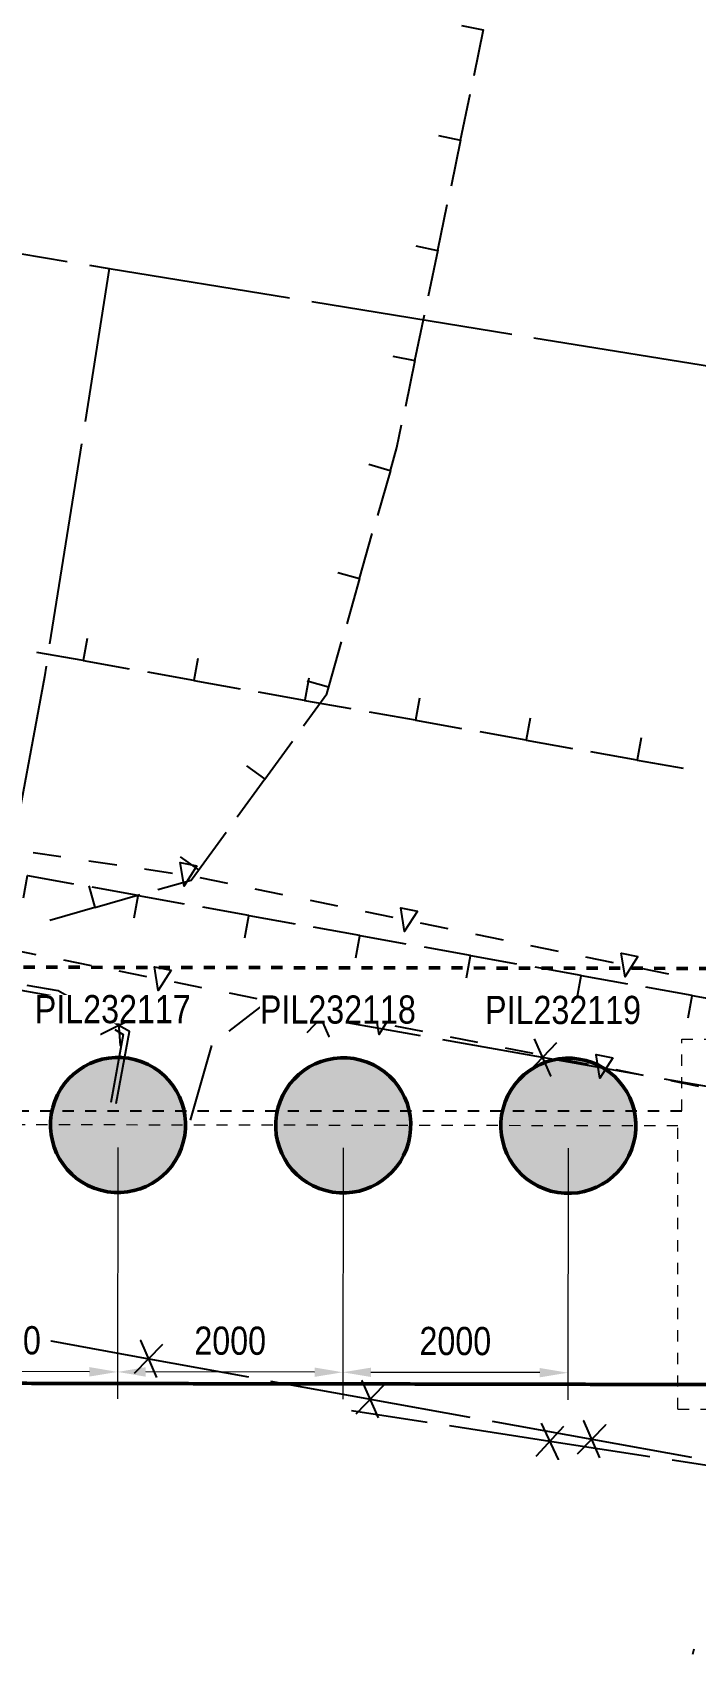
# Model space of a CAD drawing. Header units: metres. Extents: x -1160 to -1077, y 3 to 562.
# Drawn here: x -1107.25 to -1101.36, y 503.77 to 518.18 of the extents above; entities that cross this region are included whole.
import ezdxf

# ---------------------------------------------------------------- set-up
doc = ezdxf.new("R2010")
doc.units = ezdxf.units.M
for name, pattern in [('ControlLine', [0.02, 0.0125, -0.0025, 0.0025, -0.0025]), ('JacobsCenter', [0.015, 0.009, -0.0015, 0.003, -0.0015]), ('JacobsDash', [0.0045, 0.003, -0.0015]), ('JacobsGridLine', [0.0145, 0.01, -0.001, 0.0025, -0.001])]:
    doc.linetypes.add(name, pattern=pattern)
doc.layers.get('Defpoints').update_dxf_attribs({"color": 41})
for name, color, linetype, lineweight in [('A-ANNO-DIMS', 7, 'Continuous', 9), ('A-DETL', 7, 'Continuous', 13), ('A-GENM', 7, 'Continuous', 35), ('S-FNDN', 7, 'Continuous', 50), ('S-FNDN-IDEN', 7, 'Continuous', 18), ('S-GRID', 7, 'Continuous', 9)]:
    doc.layers.add(name, color=color, linetype=linetype, lineweight=lineweight)
doc.styles.add('Arial Narrow_1', font='ARIALN.TTF', dxfattribs={"height": 0.25})
doc.dimstyles.new('Dimension_Standard_O__mm_', dxfattribs={"dimscale": 0.3048, "dimtxt": 0.255858, "dimasz": 0.82021, "dimexe": 0.787402, "dimexo": 0.492126, "dimgap": 0.492126, "dimtad": 1, "dimdec": 0, "dimlfac": 1000, "dimzin": 0, "dimdsep": 46, "dimtxsty": 'Arial Narrow_1', "dimsah": 1, "dimcen": 0.09, "dimaunit": 1, "dimadec": 4, "dimazin": 0, "dimtfac": 1, "dimtdec": 4, "dimtix": 1, "dimtmove": 0, "dimatfit": 3, "dimfxl": 1, "dimtvp": 1, "dimtfill": 1, "dimtolj": 1, "dimtzin": 0, "dimlwd": 18, "dimlwe": 18, "dimarcsym": 2})

# ---------------------------------------------------------------- blocks, each defined once
blk = doc.blocks.new('T2DPAA-T2D-PWA-SU-M2D-000003_250_dwg-40806560-DRG-2873041 - PILE LAYOUT')
at = {"color": 151, "lineweight": 25, "true_color": 0xa3b9ff}
for p, q in [((-200.085, 1070.298), (-199.917, 1068.506)), ((-199.882, 1068.13), (-199.722, 1066.515)), ((-201.449, 1067.969), (-203.24, 1067.786)), ((-199.703, 1066.316), (-199.526, 1064.525)), ((-199.506, 1064.326), (-199.329, 1062.535))]:
    blk.add_line(p, q, dxfattribs=at)
at = {"color": 41, "lineweight": 25, "true_color": 0xffd0a3}
for p, q in [((-203.307, 1067.46), (-203.273, 1067.045)), ((-205.4, 1066.796), (-205.186, 1066.438)), ((-205.198, 1066.451), (-205.231, 1066.866)), ((-203.225, 1066.463), (-203.191, 1066.048)), ((-205.117, 1065.454), (-205.15, 1065.87)), ((-203.909, 1065.63), (-203.52, 1065.48)), ((-203.143, 1065.467), (-203.108, 1065.052)), ((-199.974, 1065.296), (-199.558, 1065.319)), ((-198.975, 1065.352), (-198.559, 1065.375)), ((-197.977, 1065.407), (-197.561, 1065.43)), ((-201.972, 1065.274), (-201.556, 1065.267)), ((-205.036, 1064.458), (-205.069, 1064.873)), ((-203.06, 1064.47), (-203.026, 1064.055)), ((-204.955, 1063.461), (-204.988, 1063.876)), ((-202.978, 1063.474), (-202.944, 1063.058)), ((-204.874, 1062.464), (-204.907, 1062.88)), ((-202.896, 1062.477), (-202.861, 1062.062)), ((-204.793, 1061.468), (-204.826, 1061.883))]:
    blk.add_line(p, q, dxfattribs=at)
at = {"color": 21, "lineweight": 25, "true_color": 0xdea3a3}
for p, q in [((-205.939, 1067.191), (-205.955, 1067.44)), ((-205.042, 1067.202), (-205.07, 1067.451)), ((-205.907, 1066.692), (-205.923, 1066.941)), ((-204.986, 1066.705), (-205.014, 1066.954)), ((-204.93, 1066.208), (-204.958, 1066.457)), ((-205.875, 1066.193), (-205.891, 1066.442)), ((-205.844, 1065.694), (-205.859, 1065.943)), ((-204.891, 1065.71), (-204.906, 1065.96)), ((-206.318, 1065.48), (-207.007, 1065.493)), ((-205.812, 1065.195), (-205.828, 1065.444)), ((-204.863, 1065.211), (-204.877, 1065.461)), ((-205.78, 1064.696), (-205.796, 1064.945)), ((-204.834, 1064.712), (-204.848, 1064.961)), ((-205.748, 1064.197), (-205.764, 1064.446)), ((-204.806, 1064.213), (-204.82, 1064.462)), ((-205.716, 1063.698), (-205.732, 1063.947)), ((-204.777, 1063.713), (-204.791, 1063.963)), ((-209.063, 1062.767), (-209.135, 1063.443)), ((-205.685, 1063.199), (-205.701, 1063.448)), ((-204.748, 1063.214), (-204.763, 1063.464)), ((-205.653, 1062.7), (-205.669, 1062.949)), ((-204.72, 1062.715), (-204.734, 1062.965)), ((-205.621, 1062.201), (-205.637, 1062.45)), ((-204.691, 1062.216), (-204.706, 1062.466)), ((-205.589, 1061.702), (-205.605, 1061.951)), ((-204.663, 1061.717), (-204.677, 1061.966)), ((-205.558, 1061.203), (-205.573, 1061.452))]:
    blk.add_line(p, q, dxfattribs=at)
at = {"color": 253, "lineweight": 25, "true_color": 0xa3d0a3}
blk.add_line((-210.399, 1059.961), (-210.449, 1059.961), dxfattribs=at)
at = {"color": 21, "lineweight": 25, "true_color": 0xdea3a3, "flags": 128}
for points in [[(-206.366, 1068.322), (-206.292, 1067.426), (-206.251, 1066.926), (-206.352, 1066.54)], [(-207.032, 1066.165), (-206.386, 1066.215), (-206.358, 1066.321), (-206.2, 1066.921), (-206.223, 1067.199)], [(-206.238, 1066.185), (-206.475, 1066.454), (-206.477, 1066.456)], [(-206.402, 1066.347), (-206.425, 1066.262), (-207.036, 1066.214)], [(-206.187, 1066.38), (-206.526, 1066.263), (-206.528, 1066.261)], [(-209.221, 1066.201), (-209.15, 1065.304), (-209.079, 1064.406)], [(-209.307, 1065.392), (-208.995, 1065.217), (-208.993, 1065.215)], [(-209.292, 1065.191), (-209.011, 1065.413), (-209.008, 1065.416)], [(-205.758, 1063.707), (-205.834, 1064.603), (-205.881, 1065.155), (-206.157, 1065.364)], [(-205.676, 1064.516), (-205.989, 1064.689), (-205.992, 1064.691)], [(-205.693, 1064.716), (-205.973, 1064.493), (-205.975, 1064.49)], [(-209.064, 1064.207), (-208.995, 1063.34), (-208.993, 1063.31), (-208.919, 1062.413)], [(-205.589, 1061.714), (-205.665, 1062.611), (-205.741, 1063.507)], [(-209.15, 1063.398), (-208.838, 1063.224), (-208.835, 1063.222)], [(-209.134, 1063.197), (-208.854, 1063.42), (-208.851, 1063.423)], [(-205.524, 1062.724), (-205.804, 1062.5), (-205.806, 1062.497)], [(-208.849, 1060.778), (-208.945, 1061.673), (-209.041, 1062.568)], [(-205.507, 1062.523), (-205.82, 1062.696), (-205.823, 1062.698)], [(-208.903, 1062.214), (-208.829, 1061.317), (-208.756, 1060.42)], [(-208.785, 1061.589), (-209.102, 1061.755), (-209.105, 1061.757)], [(-208.807, 1061.789), (-209.081, 1061.559), (-209.083, 1061.557)], [(-208.971, 1061.204), (-208.69, 1061.427), (-208.688, 1061.429)], [(-205.42, 1059.721), (-205.496, 1060.618), (-205.572, 1061.514)], [(-208.987, 1061.405), (-208.674, 1061.23), (-208.672, 1061.228)], [(-208.635, 1058.79), (-208.731, 1059.684), (-208.827, 1060.579)]]:
    blk.add_lwpolyline(points, dxfattribs=at)
at = {"color": 151, "lineweight": 25, "true_color": 0xa3b9ff, "flags": 128}
for points in [[(-199.898, 1068.307), (-199.882, 1068.13), (-201.25, 1067.989)], [(-203.439, 1067.765), (-203.533, 1067.756), (-205.233, 1067.625)]]:
    blk.add_lwpolyline(points, dxfattribs=at)
at = {"color": 41, "lineweight": 25, "true_color": 0xffd0a3, "flags": 128}
for points in [[(-203.108, 1067.476), (-203.306, 1067.46), (-203.307, 1067.46), (-203.342, 1067.875)], [(-205.478, 1067.431), (-205.28, 1067.448), (-205.279, 1067.448), (-205.245, 1067.032)], [(-205.228, 1066.898), (-205.398, 1066.796), (-205.4, 1066.796), (-205.613, 1067.154)], [(-203.026, 1066.48), (-203.224, 1066.463), (-203.225, 1066.463), (-203.259, 1066.879)], [(-205.397, 1066.435), (-205.199, 1066.451), (-205.198, 1066.451), (-205.164, 1066.036)], [(-205.101, 1066.295), (-204.944, 1066.031), (-204.842, 1065.991), (-204.453, 1065.841)], [(-204.769, 1066.178), (-204.841, 1065.993), (-204.842, 1065.991)], [(-202.943, 1065.483), (-203.141, 1065.467), (-203.143, 1065.467), (-203.177, 1065.882)], [(-203.837, 1065.817), (-203.908, 1065.632), (-203.909, 1065.63), (-204.298, 1065.781)], [(-197.988, 1065.607), (-197.977, 1065.409), (-197.977, 1065.407), (-198.393, 1065.384)], [(-196.99, 1065.662), (-196.979, 1065.464), (-196.979, 1065.463), (-197.395, 1065.44)], [(-205.316, 1065.438), (-205.118, 1065.454), (-205.117, 1065.454), (-205.083, 1065.039)], [(-202.969, 1065.491), (-202.972, 1065.293), (-202.972, 1065.291)], [(-201.969, 1065.474), (-201.972, 1065.275), (-201.972, 1065.274), (-202.389, 1065.281)], [(-200.969, 1065.456), (-200.973, 1065.258), (-200.973, 1065.256), (-201.389, 1065.264)], [(-199.985, 1065.496), (-199.974, 1065.298), (-199.974, 1065.296), (-200.39, 1065.273)], [(-198.987, 1065.551), (-198.976, 1065.353), (-198.975, 1065.352), (-199.391, 1065.329)], [(-203.365, 1065.42), (-203.036, 1065.293), (-202.972, 1065.291), (-202.556, 1065.284)], [(-200.973, 1065.256), (-200.76, 1065.253), (-200.556, 1065.264)], [(-202.861, 1064.487), (-203.059, 1064.47), (-203.06, 1064.47), (-203.095, 1064.885)], [(-205.235, 1064.441), (-205.037, 1064.458), (-205.036, 1064.458), (-205.002, 1064.042)], [(-202.779, 1063.49), (-202.976, 1063.474), (-202.978, 1063.474), (-203.012, 1063.889)], [(-205.154, 1063.445), (-204.956, 1063.461), (-204.955, 1063.461), (-204.921, 1063.046)], [(-202.696, 1062.494), (-202.894, 1062.477), (-202.896, 1062.477), (-202.93, 1062.892)], [(-205.073, 1062.448), (-204.875, 1062.464), (-204.874, 1062.464), (-204.84, 1062.049)], [(-204.992, 1061.451), (-204.794, 1061.468), (-204.793, 1061.468), (-204.759, 1061.052)]]:
    blk.add_lwpolyline(points, dxfattribs=at)
at = {"color": 21, "lineweight": 25, "true_color": 0xdea3a3, "flags": 128}
for points in [[(-204.809, 1066.015), (-205.011, 1066.079), (-205.013, 1066.079), (-204.819, 1066.165), (-204.817, 1066.165)], [(-205.763, 1065.999), (-205.966, 1066.062), (-205.967, 1066.062), (-205.774, 1066.149), (-205.772, 1066.149)], [(-205.636, 1064.003), (-205.839, 1064.066), (-205.84, 1064.066), (-205.647, 1064.153), (-205.645, 1064.153)], [(-204.694, 1064.019), (-204.897, 1064.082), (-204.898, 1064.082), (-204.704, 1064.168), (-204.703, 1064.168)], [(-205.509, 1062.007), (-205.711, 1062.07), (-205.713, 1062.07), (-205.52, 1062.157), (-205.518, 1062.157)], [(-204.58, 1062.022), (-204.782, 1062.086), (-204.784, 1062.085), (-204.59, 1062.172), (-204.589, 1062.172)]]:
    blk.add_lwpolyline(points, close=True, dxfattribs=at)
blk = doc.blocks.new('T2DPAA-T2D-PWA-SU-M2D-000001_ExistingUtilities_rvt-1-DRG-2873041 - PILE LAYOUT')
at = {"color": 254, "lineweight": 25, "true_color": 0xd0d0d0, "rotation": 75.11694444444437}
blk.add_blockref('T2DPAA-T2D-PWA-SU-M2D-000003_250_dwg-40806560-DRG-2873041 - PILE LAYOUT', (-22.928, 434.912), dxfattribs=at)
blk = doc.blocks.new('Top of Pavement - RL A - Top of Pavement - RL A-68818558-DRG-2873041 - PILE LAYOUT')
at = {"layer": 'A-GENM', "color": 252, "lineweight": 50, "true_color": 0x888888}
blk.add_open_spline([(108.995, -15.767), (108.947, -15.586), (108.844, -15.193), (108.684, -14.589), (108.517, -13.955), (108.349, -13.32), (108.182, -12.686), (108.043, -12.158), (107.931, -11.735), (107.847, -11.418), (107.764, -11.101), (107.652, -10.678), (107.513, -10.149), (107.345, -9.515), (107.178, -8.881), (107.011, -8.247), (106.843, -7.612), (106.704, -7.084), (106.592, -6.661), (106.508, -6.344), (106.425, -6.027), (106.341, -5.71), (106.257, -5.392), (106.146, -4.97), (106.006, -4.441), (105.839, -3.807), (105.672, -3.173), (105.504, -2.538), (105.365, -2.01), (105.253, -1.587), (105.169, -1.27), (105.086, -0.953), (104.974, -0.53), (104.835, -0.001), (104.667, 0.633), (104.5, 1.267), (104.333, 1.901), (104.165, 2.535), (103.998, 3.169), (103.831, 3.803), (103.663, 4.437), (103.496, 5.072), (103.329, 5.706), (103.189, 6.234), (103.078, 6.657), (102.994, 6.974), (102.91, 7.291), (102.799, 7.714), (102.659, 8.242), (102.492, 8.876), (102.325, 9.51), (102.157, 10.145), (102.018, 10.673), (101.906, 11.096), (101.823, 11.413), (101.739, 11.73), (101.655, 12.047), (101.572, 12.364), (101.488, 12.681), (101.404, 12.998), (101.293, 13.421), (101.153, 13.949), (100.986, 14.584), (100.819, 15.218), (100.651, 15.852), (100.484, 16.486), (100.345, 17.014), (100.233, 17.437), (100.122, 17.86), (99.982, 18.388), (99.815, 19.023), (99.592, 19.868), (99.369, 20.714), (99.145, 21.559), (98.978, 22.193), (98.811, 22.827), (98.588, 23.673), (98.365, 24.518), (98.141, 25.364), (97.974, 25.998), (97.835, 26.527), (97.723, 26.949), (97.639, 27.266), (97.556, 27.583), (97.444, 28.006), (97.305, 28.535), (97.137, 29.169), (96.97, 29.803), (96.803, 30.437), (96.663, 30.965), (96.552, 31.388), (96.468, 31.705), (96.384, 32.022), (96.301, 32.339), (96.217, 32.656), (96.133, 32.974), (96.05, 33.291), (95.938, 33.713), (95.799, 34.242), (95.632, 34.876), (95.464, 35.51), (95.297, 36.144), (95.157, 36.673), (95.046, 37.095), (94.962, 37.412), (94.879, 37.729), (94.767, 38.152), (94.628, 38.68), (94.46, 39.315), (94.321, 39.843), (94.209, 40.266), (94.098, 40.688), (94.011, 41.017), (93.952, 41.24), (93.949, 41.252)], degree=3, knots=[-0.7357191, -0.7357191, -0.7357191, -0.7357191, -0.7318182, -0.7272727, -0.7227273, -0.7181818, -0.7136364, -0.7090909, -0.7068182, -0.7045455, -0.7022727, -0.7, -0.6954545, -0.6909091, -0.6863636, -0.6818182, -0.6772727, -0.6727273, -0.6704545, -0.6681818, -0.6659091, -0.6636364, -0.6613636, -0.6590909, -0.6545455, -0.65, -0.6454545, -0.6409091, -0.6363636, -0.6340909, -0.6318182, -0.6295455, -0.6272727, -0.6227273, -0.6181818, -0.6136364, -0.6090909, -0.6045455, -0.6, -0.5954545, -0.5909091, -0.5863636, -0.5818182, -0.5772727, -0.575, -0.5727273, -0.5704545, -0.5681818, -0.5636364, -0.5590909, -0.5545455, -0.55, -0.5454545, -0.5431818, -0.5409091, -0.5386364, -0.5363636, -0.5340909, -0.5318182, -0.5295455, -0.5272727, -0.5227273, -0.5181818, -0.5136364, -0.5090909, -0.5045455, -0.5, -0.4977273, -0.4954545, -0.4909091, -0.4863636, -0.4818182, -0.4727273, -0.4681818, -0.4636364, -0.4590909, -0.4545455, -0.4454545, -0.4409091, -0.4363636, -0.4318182, -0.4295455, -0.4272727, -0.425, -0.4227273, -0.4181818, -0.4136364, -0.4090909, -0.4045455, -0.4, -0.3977273, -0.3954545, -0.3931818, -0.3909091, -0.3886364, -0.3863636, -0.3840909, -0.3818182, -0.3772727, -0.3727273, -0.3681818, -0.3636364, -0.3590909, -0.3568182, -0.3545455, -0.3522727, -0.35, -0.3454545, -0.3409091, -0.3363636, -0.3340909, -0.3318182, -0.3272727, -0.3270213, -0.3270213, -0.3270213, -0.3270213], dxfattribs=at)
blk = doc.blocks.new('T2DPAA-T2D-C3S-RS-M3D-100334_rvt-1-DRG-2873041 - PILE LAYOUT')
at = {"layer": 'A-DETL', "color": 111, "linetype": 'ControlLine', "lineweight": 50, "true_color": 0x9eeace}
blk.add_line((-1090.824, 509.847), (-1149.795, 509.952), dxfattribs=at)
at = {"layer": 'A-GENM', "color": 252, "lineweight": 50, "true_color": 0x888888, "rotation": 75.11694444444437}
blk.add_blockref('Top of Pavement - RL A - Top of Pavement - RL A-68818558-DRG-2873041 - PILE LAYOUT', (-1134.058, 404.862), dxfattribs=at)
blk = doc.blocks.new('01_SFO_FRP_Pile_CastInPlace_CS_BR08 - CAST-IN-PLACE PILE - 1200-8661146-DRG-2873041 - PILE LAYOUT')
at = {"layer": 'S-FNDN', "linetype": 'JacobsDash', "lineweight": 18, "true_color": 0xc0c0c0}
blk.add_hatch(color=9, dxfattribs=at).paths.add_polyline_path([(-0.576, -0.169), (-0.546, -0.249), (-0.505, -0.324), (-0.453, -0.393), (-0.393, -0.453), (-0.324, -0.505), (-0.249, -0.546), (-0.169, -0.576), (-0.085, -0.594), (0, -0.6), (0.085, -0.594), (0.169, -0.576), (0.249, -0.546), (0.324, -0.505), (0.398, -0.449), (0.458, -0.387), (0.505, -0.324), (0.546, -0.249), (0.576, -0.169), (0.594, -0.085), (0.6, 0), (0.594, 0.085), (0.576, 0.169), (0.546, 0.249), (0.505, 0.324), (0.453, 0.393), (0.393, 0.453), (0.324, 0.505), (0.249, 0.546), (0.169, 0.576), (0.085, 0.594), (0, 0.6), (-0.085, 0.594), (-0.169, 0.576), (-0.249, 0.546), (-0.324, 0.505), (-0.393, 0.453), (-0.453, 0.393), (-0.505, 0.324), (-0.546, 0.249), (-0.576, 0.169), (-0.594, 0.085), (-0.6, 0), (-0.594, -0.085)])
at = {"layer": 'S-FNDN'}
for start, end in [(90, 270), (270, 90)]:
    blk.add_arc((0, 0), 0.6, start, end, dxfattribs=at)
blk = doc.blocks.new('01_SFO_FRP_Pile_CastInPlace_CS_BR08 - CAST-IN-PLACE PILE - 1200-8661166-DRG-2873041 - PILE LAYOUT')
at = {"layer": 'S-FNDN', "linetype": 'JacobsDash', "lineweight": 18, "true_color": 0xc0c0c0}
blk.add_hatch(color=9, dxfattribs=at).paths.add_polyline_path([(-0.576, -0.169), (-0.546, -0.249), (-0.505, -0.324), (-0.453, -0.393), (-0.393, -0.453), (-0.324, -0.505), (-0.249, -0.546), (-0.169, -0.576), (-0.085, -0.594), (0, -0.6), (0.085, -0.594), (0.169, -0.576), (0.249, -0.546), (0.324, -0.505), (0.393, -0.453), (0.453, -0.393), (0.505, -0.324), (0.546, -0.249), (0.576, -0.169), (0.594, -0.085), (0.6, 0), (0.594, 0.085), (0.576, 0.169), (0.546, 0.249), (0.505, 0.324), (0.453, 0.393), (0.391, 0.455), (0.324, 0.505), (0.249, 0.546), (0.169, 0.576), (0.085, 0.594), (0, 0.6), (-0.085, 0.594), (-0.169, 0.576), (-0.249, 0.546), (-0.324, 0.505), (-0.393, 0.453), (-0.453, 0.393), (-0.505, 0.324), (-0.546, 0.249), (-0.576, 0.169), (-0.594, 0.085), (-0.6, 0), (-0.594, -0.085)])
at = {"layer": 'S-FNDN'}
for start, end in [(90, 270), (270, 90)]:
    blk.add_arc((0, 0), 0.6, start, end, dxfattribs=at)
blk = doc.blocks.new('01_SFO_FRP_Pile_CastInPlace_CS_BR08 - CAST-IN-PLACE PILE - 1200-8661189-DRG-2873041 - PILE LAYOUT')
at = {"layer": 'S-FNDN', "linetype": 'JacobsDash', "lineweight": 18, "true_color": 0xc0c0c0}
blk.add_hatch(color=9, dxfattribs=at).paths.add_polyline_path([(-0.576, -0.169), (-0.546, -0.249), (-0.505, -0.324), (-0.453, -0.393), (-0.393, -0.453), (-0.324, -0.505), (-0.249, -0.546), (-0.169, -0.576), (-0.085, -0.594), (0, -0.6), (0.085, -0.594), (0.169, -0.576), (0.249, -0.546), (0.324, -0.505), (0.393, -0.453), (0.453, -0.393), (0.505, -0.324), (0.546, -0.249), (0.576, -0.169), (0.594, -0.085), (0.6, 0), (0.594, 0.085), (0.576, 0.169), (0.546, 0.249), (0.505, 0.324), (0.453, 0.393), (0.393, 0.453), (0.324, 0.505), (0.249, 0.546), (0.169, 0.576), (0.085, 0.594), (0, 0.6), (-0.085, 0.594), (-0.169, 0.576), (-0.249, 0.546), (-0.324, 0.505), (-0.393, 0.453), (-0.453, 0.393), (-0.505, 0.324), (-0.546, 0.249), (-0.576, 0.169), (-0.594, 0.085), (-0.6, 0), (-0.594, -0.085), (-0.59, -0.102)])
at = {"layer": 'S-FNDN'}
for start, end in [(90, 270), (270, 90)]:
    blk.add_arc((0, 0), 0.6, start, end, dxfattribs=at)
blk = doc.blocks.new('DIMBLOCK39-DRG-2873041 - PILE LAYOUT')
at = {"layer": 'A-ANNO-DIMS', "color": 0, "lineweight": 18, "transparency": 16777216}
for p, q in [((-1104.486, 508.271), (-1104.489, 506.038)), ((-1102.486, 508.268), (-1102.489, 506.034)), ((-1102.739, 506.275), (-1104.239, 506.277))]:
    blk.add_line(p, q, dxfattribs=at)
at = {"layer": 'A-ANNO-DIMS', "color": 0, "transparency": 16777216}
for points in [[(-1104.239, 506.319), (-1104.239, 506.236), (-1104.489, 506.278)], [(-1102.739, 506.316), (-1102.739, 506.233), (-1102.489, 506.274)]]:
    blk.add_solid(points, dxfattribs=at)
at = {"layer": 'Defpoints', "color": 0, "transparency": 16777216}
for p in [(-1104.485, 508.421), (-1102.485, 508.418), (-1104.489, 506.278)]:
    blk.add_point(p, dxfattribs=at)
at = {"layer": 'A-ANNO-DIMS', "color": 0, "lineweight": 18, "transparency": 16777216, "insert": (-1103.489, 506.554), "char_height": 0.25, "width": 0.76026, "attachment_point": 5, "rotation": 359.8981, "style": 'Arial Narrow_1', "bg_fill": 3, "box_fill_scale": 1.1, "bg_fill_color": 256, "bg_fill_true_color": 13158600, "bg_fill_transparency": 0}
blk.add_mtext('\\A1;2000', dxfattribs=at)
blk = doc.blocks.new('DIMBLOCK40-DRG-2873041 - PILE LAYOUT')
at = {"layer": 'A-ANNO-DIMS', "color": 0, "lineweight": 18, "transparency": 16777216}
for p, q in [((-1106.486, 508.275), (-1106.489, 506.041)), ((-1104.486, 508.271), (-1104.489, 506.038)), ((-1104.739, 506.278), (-1106.239, 506.281))]:
    blk.add_line(p, q, dxfattribs=at)
at = {"layer": 'A-ANNO-DIMS', "color": 0, "transparency": 16777216}
for points in [[(-1106.239, 506.323), (-1106.239, 506.239), (-1106.489, 506.281)], [(-1104.739, 506.32), (-1104.739, 506.237), (-1104.489, 506.278)]]:
    blk.add_solid(points, dxfattribs=at)
at = {"layer": 'Defpoints', "color": 0, "transparency": 16777216}
for p in [(-1106.485, 508.425), (-1104.485, 508.421), (-1106.489, 506.281)]:
    blk.add_point(p, dxfattribs=at)
at = {"layer": 'A-ANNO-DIMS', "color": 0, "lineweight": 18, "transparency": 16777216, "insert": (-1105.489, 506.557), "char_height": 0.25, "width": 0.76026, "attachment_point": 5, "rotation": 359.8981, "style": 'Arial Narrow_1', "bg_fill": 3, "box_fill_scale": 1.1, "bg_fill_color": 256, "bg_fill_true_color": 13158600, "bg_fill_transparency": 0}
blk.add_mtext('\\A1;2000', dxfattribs=at)
blk = doc.blocks.new('DIMBLOCK41-DRG-2873041 - PILE LAYOUT')
at = {"layer": 'A-ANNO-DIMS', "color": 0, "lineweight": 18, "transparency": 16777216}
for p, q in [((-1108.485, 508.278), (-1108.489, 506.045)), ((-1106.486, 508.275), (-1106.489, 506.041)), ((-1106.739, 506.282), (-1108.239, 506.285))]:
    blk.add_line(p, q, dxfattribs=at)
at = {"layer": 'A-ANNO-DIMS', "color": 0, "transparency": 16777216}
for points in [[(-1108.239, 506.326), (-1108.239, 506.243), (-1108.489, 506.285)], [(-1106.739, 506.324), (-1106.739, 506.24), (-1106.489, 506.281)]]:
    blk.add_solid(points, dxfattribs=at)
at = {"layer": 'Defpoints', "color": 0, "transparency": 16777216}
for p in [(-1108.485, 508.428), (-1106.485, 508.425), (-1108.489, 506.285)]:
    blk.add_point(p, dxfattribs=at)
at = {"layer": 'A-ANNO-DIMS', "color": 0, "lineweight": 18, "transparency": 16777216, "insert": (-1107.489, 506.561), "char_height": 0.25, "width": 0.76026, "attachment_point": 5, "rotation": 359.8981, "style": 'Arial Narrow_1', "bg_fill": 3, "box_fill_scale": 1.1, "bg_fill_color": 256, "bg_fill_true_color": 13158600, "bg_fill_transparency": 0}
blk.add_mtext('\\A1;2000', dxfattribs=at)

msp = doc.modelspace()

# ---------------------------------------------------------------- linework, layer by layer
at = {"layer": 'A-DETL', "linetype": 'JacobsCenter', "lineweight": 18}
for p, q in [((-1101.4783, 508.6003), (-1101.4783, 509.2377)), ((-1101.4783, 509.2377), (-1098.9783, 509.2377)), ((-1101.5114, 505.9506), (-1101.5114, 508.4654)), ((-1101.5114, 505.9506), (-1099.1114, 505.9506))]:
    msp.add_line(p, q, dxfattribs=at)
at = {"layer": 'A-DETL', "linetype": 'JacobsCenter', "lineweight": 25}
msp.add_line((-1111.3782, 508.6003), (-1101.4783, 508.6003), dxfattribs=at)
at = {"layer": 'S-GRID', "linetype": 'JacobsGridLine', "lineweight": 18}
msp.add_line((-1101.5114, 508.466), (-1111.4179, 508.4836), dxfattribs=at)

# ---------------------------------------------------------------- block references
at = {"lineweight": 5}
for name in ['T2DPAA-T2D-C3S-RS-M3D-100334_rvt-1-DRG-2873041 - PILE LAYOUT', 'T2DPAA-T2D-PWA-SU-M2D-000001_ExistingUtilities_rvt-1-DRG-2873041 - PILE LAYOUT']:
    msp.add_blockref(name, (0, 0), dxfattribs=at)
at = {"layer": 'S-FNDN', "rotation": 75.11694444444437}
for name, p in [('01_SFO_FRP_Pile_CastInPlace_CS_BR08 - CAST-IN-PLACE PILE - 1200-8661146-DRG-2873041 - PILE LAYOUT', (-1106.4852, 508.4748)), ('01_SFO_FRP_Pile_CastInPlace_CS_BR08 - CAST-IN-PLACE PILE - 1200-8661166-DRG-2873041 - PILE LAYOUT', (-1104.4852, 508.4712)), ('01_SFO_FRP_Pile_CastInPlace_CS_BR08 - CAST-IN-PLACE PILE - 1200-8661189-DRG-2873041 - PILE LAYOUT', (-1102.4852, 508.4677))]:
    msp.add_blockref(name, p, dxfattribs=at)

# ---------------------------------------------------------------- next in the draw order: texts
at = {"layer": 'S-FNDN-IDEN', "lineweight": 9, "char_height": 0.25, "attachment_point": 1, "style": 'Arial Narrow_1', "bg_fill": 3, "box_fill_scale": 1, "bg_fill_color": 256, "bg_fill_true_color": 13158600, "bg_fill_transparency": 0}
for s, insert in [('PIL232117', (-1107.2248, 509.6289)), ('PIL232118', (-1105.2248, 509.6253)), ('PIL232119', (-1103.2248, 509.6218))]:
    msp.add_mtext(s, dxfattribs=dict(at, insert=insert))

# ---------------------------------------------------------------- next in the draw order: dimensions: what is measured, and where the dimension line sits
at = {"layer": 'A-ANNO-DIMS', "lineweight": 18}
dim = msp.add_linear_dim(base=(-1104.4891, 506.2779), p1=(-1102.4853, 508.4177), p2=(-1104.4853, 508.4212), angle=359.89815, dimstyle='Dimension_Standard_O__mm_', override={"dimpost": '<>', "dimfxl": 2}, dxfattribs=at)
dim.commit()
dim.dimension.update_dxf_attribs({"geometry": 'DIMBLOCK39-DRG-2873041 - PILE LAYOUT', "text_midpoint": (-1103.4886, 506.5537)})

# ---------------------------------------------------------------- next in the draw order: dimensions: what is measured, and where the dimension line sits
dim = msp.add_linear_dim(base=(-1106.4891, 506.2814), p1=(-1104.4853, 508.4212), p2=(-1106.4853, 508.4248), angle=359.89815, dimstyle='Dimension_Standard_O__mm_', override={"dimpost": '<>', "dimfxl": 2}, dxfattribs=at)
dim.commit()
dim.dimension.update_dxf_attribs({"geometry": 'DIMBLOCK40-DRG-2873041 - PILE LAYOUT', "text_midpoint": (-1105.4886, 506.5573)})

# ---------------------------------------------------------------- next in the draw order: dimensions: what is measured, and where the dimension line sits
dim = msp.add_linear_dim(base=(-1108.489, 506.285), p1=(-1106.4853, 508.4248), p2=(-1108.4852, 508.4284), angle=359.89815, dimstyle='Dimension_Standard_O__mm_', override={"dimpost": '<>', "dimfxl": 1.999921}, dxfattribs=at)
dim.commit()
dim.dimension.update_dxf_attribs({"geometry": 'DIMBLOCK41-DRG-2873041 - PILE LAYOUT', "text_midpoint": (-1107.4885, 506.5609)})

doc.saveas('drawing.dxf')
